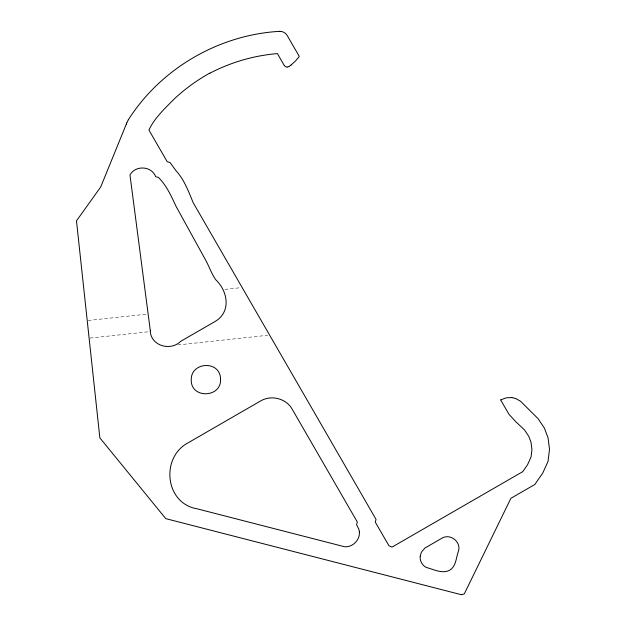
<?xml version="1.0" encoding="UTF-8"?>
<svg xmlns="http://www.w3.org/2000/svg" width="626" height="626" viewBox="0 0 626 626"><rect width="100%" height="100%" fill="white"/><g stroke="black" fill="none" stroke-linecap="round" stroke-linejoin="round"><path stroke-width="0.47" stroke-dasharray="3.13 2.35" d="M224.945 289.392L240.235 287.733M88.188 320.465L147.173 314.111M90.074 338.063L150.443 331.561M177.933 344.949L267.67 335.286"/><path stroke-width="0.94" d="M420.179 556.303C419.686 560.755 422.159 565.294 426.103 567.391C433.599 569.331 442.019 574.112 449.617 570.278C456.299 566.327 455.971 557.61 458.467 551.154C461.307 542.312 451.049 533.673 442.762 537.734L424.858 548.071L421.361 552.234L420.187 556.138M126.241 124.316L100.692 187.002L76.482 220.861L99.855 437.879L165.773 518.633L461.331 594.7M126.788 122.892L128.189 119.989M126.296 124.167L126.765 122.962M128.314 119.793C161.093 68.289 219.077 34.712 279.955 31.316M291.121 64.994L295.66 60.839L299.298 56.442L286.982 35.126L285.213 33.162L282.67 31.777L280.033 31.3M291.02 65.073L289.095 66.426M209.827 73.078C197.276 80.034 185.57 88.501 175.014 98.219C165.421 107.875 154.708 117.665 148.918 130.028L167.244 161.766L169.967 162.47L175.929 170.64C184.154 179.419 188.622 191.642 193.207 202.761L376.046 519.408L375.287 522.115L388.934 545.755L392.025 547.116L522.757 471.644L527.546 464.75L531.036 457.043L531.951 449.593L530.989 442.191L528.712 436.197L524.447 429.843L515.957 421.893L508.93 414.248L500.675 399.944M209.874 73.211C230.798 62.295 253.898 55.542 277.412 53.593L284.282 65.495M500.847 399.842L506.191 397.823L511.904 397.596M287.24 67.092L288.727 66.606M461.511 594.7L464.14 593.941L464.915 592.634L510.894 498.304L534.8 484.508L542.765 473.045L548.016 461.456L549.518 449.249L548.032 437.73L544.362 428.074L537.945 418.512L520.519 401.219L515.589 398.48M512.123 397.635L515.37 398.418M287.037 67.045L285.542 66.708L284.439 65.644M150.271 330.332C150.232 345.638 170.429 351.687 180.742 341.311L214.679 321.725C231.393 312.39 228.044 291.309 215.767 279.759C211.776 274.188 209.538 267.56 206.4 261.488L175.969 206.197C171.195 195.938 166.547 185.39 158.347 177.377L155.616 176.673C151.789 165.859 135.318 165.006 129.973 174.975L150.248 330.145M359.363 531.881C360.146 539.988 352.704 547.39 344.629 546.772L197.12 508.805C164.732 503.437 160.412 456.988 188.457 442.621L260.486 401.031C271.042 394.654 286.16 398.316 292.178 409.185L357.321 522.021L356.57 524.729L358.909 529.314L359.363 531.881M220.54 379.426C221.494 397.627 191.454 398.981 191.274 380.631C189.921 361.593 220.712 359.801 220.54 379.426"/></g></svg>
